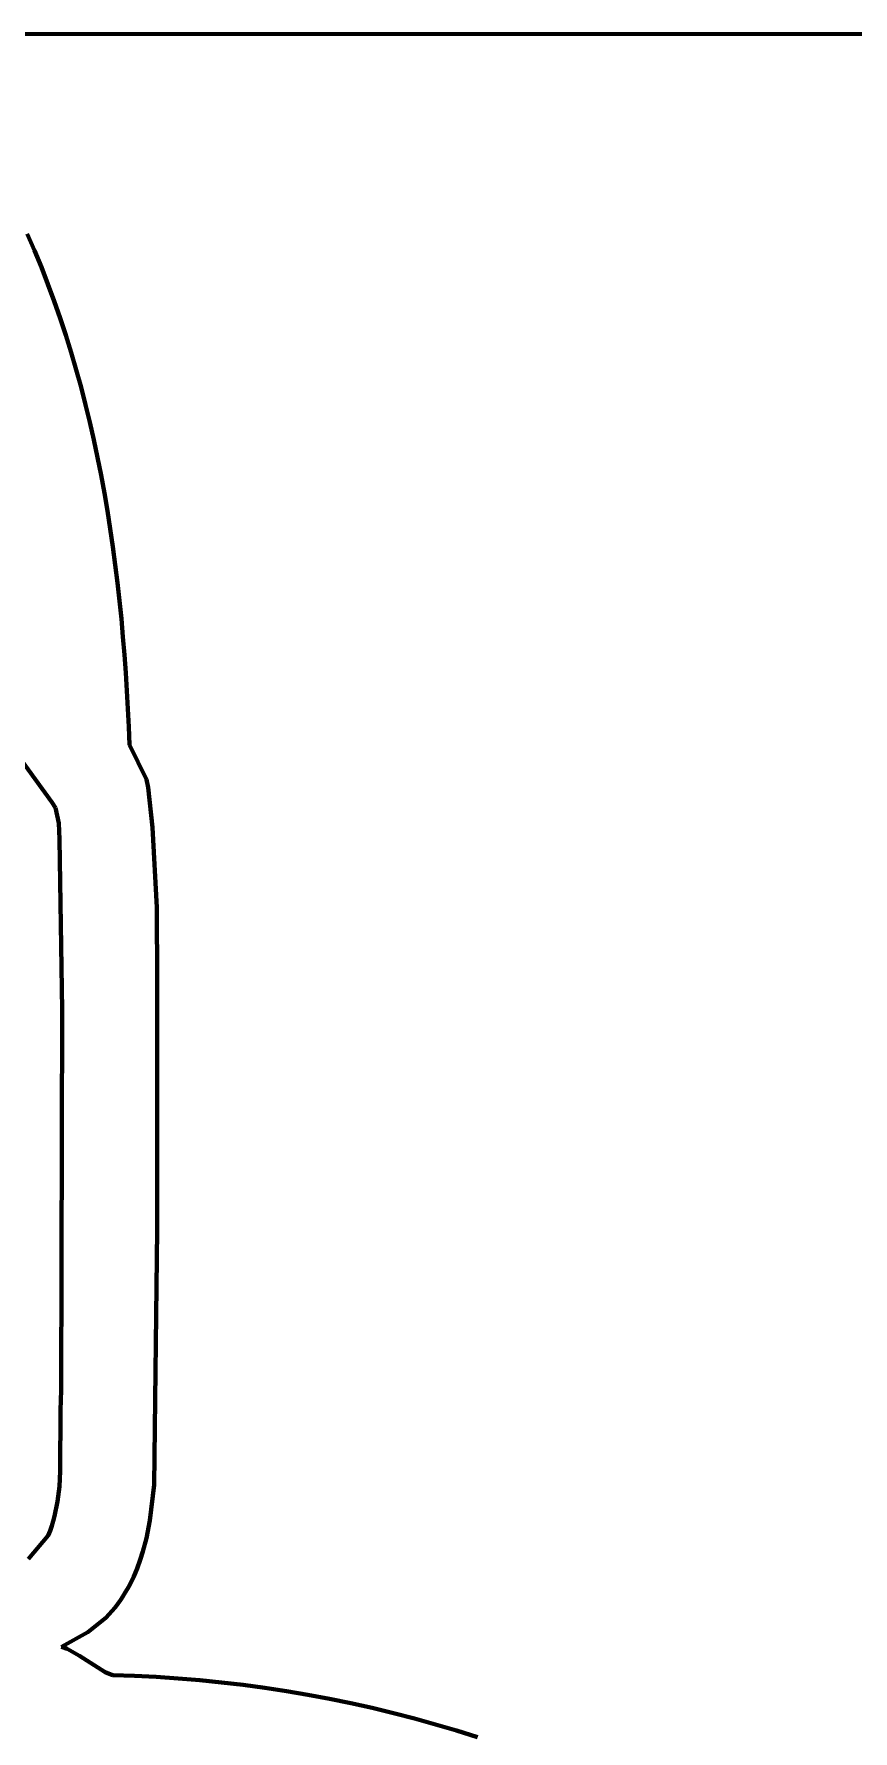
# Model space of a CAD drawing. Header units: millimetres. Extents: x 0 to 17.8, y 0 to 10.
# Drawn here: x 9.906 to 11.825, y 6.02 to 10 of the extents above; entities that cross this region are included whole.
import ezdxf

# ---------------------------------------------------------------- set-up
doc = ezdxf.new("R2010")
doc.units = ezdxf.units.MM
doc.layers.add('color#010101ff', color=7, linetype='CONTINUOUS', lineweight=100)
doc.layers.add('color#ffffffff', color=7, linetype='CONTINUOUS', lineweight=100)

msp = doc.modelspace()

# ---------------------------------------------------------------- linework, layer by layer
at = {"layer": 'color#010101ff'}
for p, q in [((9.8902, 9.5313), (9.9071, 9.4923)), ((9.9071, 9.4923), (9.9233, 9.453)), ((9.9233, 9.453), (9.9387, 9.4134)), ((9.9387, 9.4134), (9.9534, 9.3737)), ((9.9534, 9.3737), (9.9674, 9.3336)), ((9.9674, 9.3336), (9.9806, 9.2934)), ((9.9806, 9.2934), (9.9932, 9.2529)), ((9.9932, 9.2529), (10.0051, 9.2123)), ((10.0051, 9.2123), (10.0164, 9.1715)), ((10.0164, 9.1715), (10.027, 9.1304)), ((10.027, 9.1304), (10.037, 9.0893)), ((10.037, 9.0893), (10.0464, 9.0479)), ((10.0464, 9.0479), (10.0552, 9.0065)), ((10.0552, 9.0065), (10.0634, 8.9649)), ((10.0634, 8.9649), (10.0711, 8.9231)), ((10.0711, 8.9231), (10.0782, 8.8813)), ((10.0782, 8.8813), (10.0848, 8.8394)), ((10.0848, 8.8394), (10.0909, 8.7973)), ((10.0909, 8.7973), (10.0966, 8.7552)), ((10.0966, 8.7552), (10.1017, 8.7131)), ((10.1017, 8.7131), (10.1064, 8.6709)), ((10.1064, 8.6709), (10.1107, 8.6286)), ((10.1107, 8.6286), (10.1145, 8.5863)), ((9.948, 8.1988), (9.6841, 8.561)), ((10.1145, 8.5863), (10.1179, 8.544)), ((10.1179, 8.544), (10.121, 8.5017)), ((10.121, 8.5017), (10.1236, 8.4594)), ((10.1236, 8.4594), (10.1259, 8.4171)), ((10.1259, 8.4171), (10.1279, 8.3748)), ((10.1279, 8.3748), (10.1296, 8.3325)), ((10.1296, 8.3325), (10.1699, 8.2516)), ((10.1699, 8.2516), (10.1734, 8.2328)), ((9.9561, 8.1853), (9.948, 8.1988)), ((10.1734, 8.2328), (10.1841, 8.1393)), ((9.9641, 8.1491), (9.9561, 8.1853)), ((9.9657, 8.1116), (9.9641, 8.1491)), ((10.1841, 8.1393), (10.1936, 7.9513)), ((9.9723, 7.7107), (9.9657, 8.1116)), ((10.1936, 7.9513), (10.1944, 7.7786)), ((10.1944, 7.7786), (10.1944, 7.1948)), ((9.9699, 6.8197), (9.9723, 7.7107)), ((10.1944, 7.1948), (10.1875, 6.5978)), ((9.968, 6.7724), (9.9699, 6.8197)), ((9.9676, 6.6293), (9.968, 6.7724)), ((9.9654, 6.5938), (9.9676, 6.6293)), ((9.9611, 6.5586), (9.9629, 6.5703)), ((9.9629, 6.5703), (9.9654, 6.5938)), ((10.1875, 6.5978), (10.1776, 6.5138)), ((9.9541, 6.5239), (9.9568, 6.5354)), ((9.9568, 6.5354), (9.9591, 6.547)), ((9.9591, 6.547), (9.9611, 6.5586)), ((9.9392, 6.4785), (9.9436, 6.4897)), ((9.9436, 6.4897), (9.9475, 6.501)), ((9.9475, 6.501), (9.951, 6.5124)), ((9.951, 6.5124), (9.9541, 6.5239)), ((10.1776, 6.5138), (10.1694, 6.4722)), ((9.8934, 6.4239), (9.9392, 6.4785)), ((10.1694, 6.4722), (10.1613, 6.4415)), ((10.155, 6.4213), (10.1478, 6.4016)), ((10.1613, 6.4415), (10.155, 6.4213)), ((10.1396, 6.3822), (10.1303, 6.3633)), ((10.1478, 6.4016), (10.1396, 6.3822)), ((10.1144, 6.3359), (10.1086, 6.3271)), ((10.12, 6.3449), (10.1144, 6.3359)), ((10.1253, 6.354), (10.12, 6.3449)), ((10.1303, 6.3633), (10.1253, 6.354)), ((10.0959, 6.3099), (10.0742, 6.2855)), ((10.1024, 6.3184), (10.0959, 6.3099)), ((10.1086, 6.3271), (10.1024, 6.3184)), ((10.0321, 6.2517), (9.9704, 6.2175)), ((10.0742, 6.2855), (10.0321, 6.2517)), ((9.9704, 6.2175), (9.984, 6.2126)), ((9.984, 6.2126), (10.013, 6.1964)), ((10.013, 6.1964), (10.0729, 6.1579)), ((10.0729, 6.1579), (10.086, 6.1527)), ((10.086, 6.1527), (10.0905, 6.1514)), ((10.0905, 6.1514), (10.1416, 6.1496)), ((10.1416, 6.1496), (10.1926, 6.147)), ((10.1926, 6.147), (10.2436, 6.1435)), ((10.2436, 6.1435), (10.2946, 6.1393)), ((10.2946, 6.1393), (10.3455, 6.1341)), ((10.3455, 6.1341), (10.3963, 6.1281)), ((10.3963, 6.1281), (10.4471, 6.1213)), ((10.4471, 6.1213), (10.4977, 6.1136)), ((10.4977, 6.1136), (10.5481, 6.1051)), ((10.5481, 6.1051), (10.5985, 6.0957)), ((10.5985, 6.0957), (10.6486, 6.0854)), ((10.6486, 6.0854), (10.6986, 6.0743)), ((10.6986, 6.0743), (10.7483, 6.0624)), ((10.7483, 6.0624), (10.7979, 6.0495)), ((10.7979, 6.0495), (10.8472, 6.0358)), ((10.8472, 6.0358), (10.8962, 6.0213)), ((10.8962, 6.0213), (10.945, 6.0059))]:
    msp.add_line(p, q, dxfattribs=at)
at = {"layer": 'color#ffffffff'}
for p, q in [((0, 10), (17.7778, 10)), ((9.9071, 9.4923), (9.8902, 9.5313)), ((9.9233, 9.453), (9.9071, 9.4923)), ((9.9387, 9.4134), (9.9233, 9.453)), ((9.9534, 9.3737), (9.9387, 9.4134)), ((9.9674, 9.3336), (9.9534, 9.3737)), ((9.9806, 9.2934), (9.9674, 9.3336)), ((9.9932, 9.2529), (9.9806, 9.2934)), ((10.0051, 9.2123), (9.9932, 9.2529)), ((10.0164, 9.1715), (10.0051, 9.2123)), ((10.027, 9.1304), (10.0164, 9.1715)), ((10.037, 9.0893), (10.027, 9.1304)), ((10.0464, 9.0479), (10.037, 9.0893)), ((10.0552, 9.0065), (10.0464, 9.0479)), ((10.0634, 8.9649), (10.0552, 9.0065)), ((10.0711, 8.9231), (10.0634, 8.9649)), ((10.0782, 8.8813), (10.0711, 8.9231)), ((10.0848, 8.8394), (10.0782, 8.8813)), ((10.0909, 8.7973), (10.0848, 8.8394)), ((10.0966, 8.7552), (10.0909, 8.7973)), ((10.1017, 8.7131), (10.0966, 8.7552)), ((10.1064, 8.6709), (10.1017, 8.7131)), ((10.1107, 8.6286), (10.1064, 8.6709)), ((10.1145, 8.5863), (10.1107, 8.6286)), ((9.6841, 8.561), (9.948, 8.1988)), ((10.1179, 8.544), (10.1145, 8.5863)), ((10.121, 8.5017), (10.1179, 8.544)), ((10.1236, 8.4594), (10.121, 8.5017)), ((10.1259, 8.4171), (10.1236, 8.4594)), ((10.1279, 8.3748), (10.1259, 8.4171)), ((10.1296, 8.3325), (10.1279, 8.3748)), ((10.1699, 8.2516), (10.1296, 8.3325)), ((10.1734, 8.2328), (10.1699, 8.2516)), ((9.948, 8.1988), (9.9561, 8.1853)), ((10.1841, 8.1393), (10.1734, 8.2328)), ((9.9561, 8.1853), (9.9641, 8.1491)), ((9.9641, 8.1491), (9.9657, 8.1116)), ((10.1936, 7.9513), (10.1841, 8.1393)), ((9.9657, 8.1116), (9.9723, 7.7107)), ((10.1944, 7.7786), (10.1936, 7.9513)), ((10.1944, 7.1948), (10.1944, 7.7786)), ((9.9723, 7.7107), (9.9699, 6.8197)), ((10.1875, 6.5978), (10.1944, 7.1948)), ((9.9699, 6.8197), (9.968, 6.7724)), ((9.968, 6.7724), (9.9676, 6.6293)), ((9.9676, 6.6293), (9.9654, 6.5938)), ((9.9629, 6.5703), (9.9611, 6.5586)), ((9.9654, 6.5938), (9.9629, 6.5703)), ((10.1776, 6.5138), (10.1875, 6.5978)), ((9.9568, 6.5354), (9.9541, 6.5239)), ((9.9591, 6.547), (9.9568, 6.5354)), ((9.9611, 6.5586), (9.9591, 6.547)), ((9.9436, 6.4897), (9.9392, 6.4785)), ((9.9475, 6.501), (9.9436, 6.4897)), ((9.951, 6.5124), (9.9475, 6.501)), ((9.9541, 6.5239), (9.951, 6.5124)), ((10.1694, 6.4722), (10.1776, 6.5138)), ((9.9392, 6.4785), (9.8934, 6.4239)), ((10.1613, 6.4415), (10.1694, 6.4722)), ((10.1478, 6.4016), (10.155, 6.4213)), ((10.155, 6.4213), (10.1613, 6.4415)), ((10.1303, 6.3633), (10.1396, 6.3822)), ((10.1396, 6.3822), (10.1478, 6.4016)), ((10.1086, 6.3271), (10.1144, 6.3359)), ((10.1144, 6.3359), (10.12, 6.3449)), ((10.12, 6.3449), (10.1253, 6.354)), ((10.1253, 6.354), (10.1303, 6.3633)), ((10.0742, 6.2855), (10.0959, 6.3099)), ((10.0959, 6.3099), (10.1024, 6.3184)), ((10.1024, 6.3184), (10.1086, 6.3271)), ((9.9704, 6.2175), (10.0321, 6.2517)), ((10.0321, 6.2517), (10.0742, 6.2855)), ((9.984, 6.2126), (9.9704, 6.2175)), ((10.013, 6.1964), (9.984, 6.2126)), ((10.0729, 6.1579), (10.013, 6.1964)), ((10.086, 6.1527), (10.0729, 6.1579)), ((10.0905, 6.1514), (10.086, 6.1527)), ((10.1416, 6.1496), (10.0905, 6.1514)), ((10.1926, 6.147), (10.1416, 6.1496)), ((10.2436, 6.1435), (10.1926, 6.147)), ((10.2946, 6.1393), (10.2436, 6.1435)), ((10.3455, 6.1341), (10.2946, 6.1393)), ((10.3963, 6.1281), (10.3455, 6.1341)), ((10.4471, 6.1213), (10.3963, 6.1281)), ((10.4977, 6.1136), (10.4471, 6.1213)), ((10.5481, 6.1051), (10.4977, 6.1136)), ((10.5985, 6.0957), (10.5481, 6.1051)), ((10.6486, 6.0854), (10.5985, 6.0957)), ((10.6986, 6.0743), (10.6486, 6.0854)), ((10.7483, 6.0624), (10.6986, 6.0743)), ((10.7979, 6.0495), (10.7483, 6.0624)), ((10.8472, 6.0358), (10.7979, 6.0495)), ((10.8962, 6.0213), (10.8472, 6.0358)), ((10.945, 6.0059), (10.8962, 6.0213))]:
    msp.add_line(p, q, dxfattribs=at)

doc.saveas('drawing.dxf')
